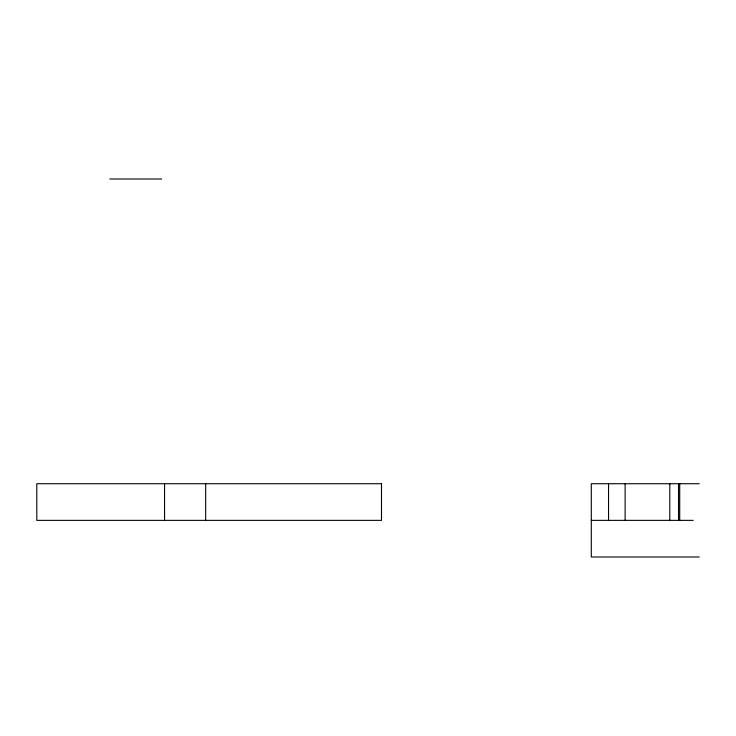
<?xml version="1.0" encoding="UTF-8"?>
<svg xmlns="http://www.w3.org/2000/svg" width="736" height="736" viewBox="0 0 736 736"><rect width="100%" height="100%" fill="white"/><g stroke="black" fill="none" stroke-linecap="round" stroke-linejoin="round"><path stroke-width="1.1" d="M109.848 179.004L161.69 179.004M699.2 483.727L591.293 483.727L591.293 556.996L699.2 556.996M591.293 520.361L693.202 520.361M679.714 483.727L679.714 520.361M678.528 483.727L678.528 520.361M669.797 483.727L669.797 520.361M625.131 483.727L625.131 520.361M608.543 483.727L608.543 520.361M205.666 483.727L205.666 520.361M164.56 483.727L164.56 520.361M381.487 483.727L36.8 483.727L36.8 520.361L381.487 520.361L381.487 483.727"/></g></svg>
